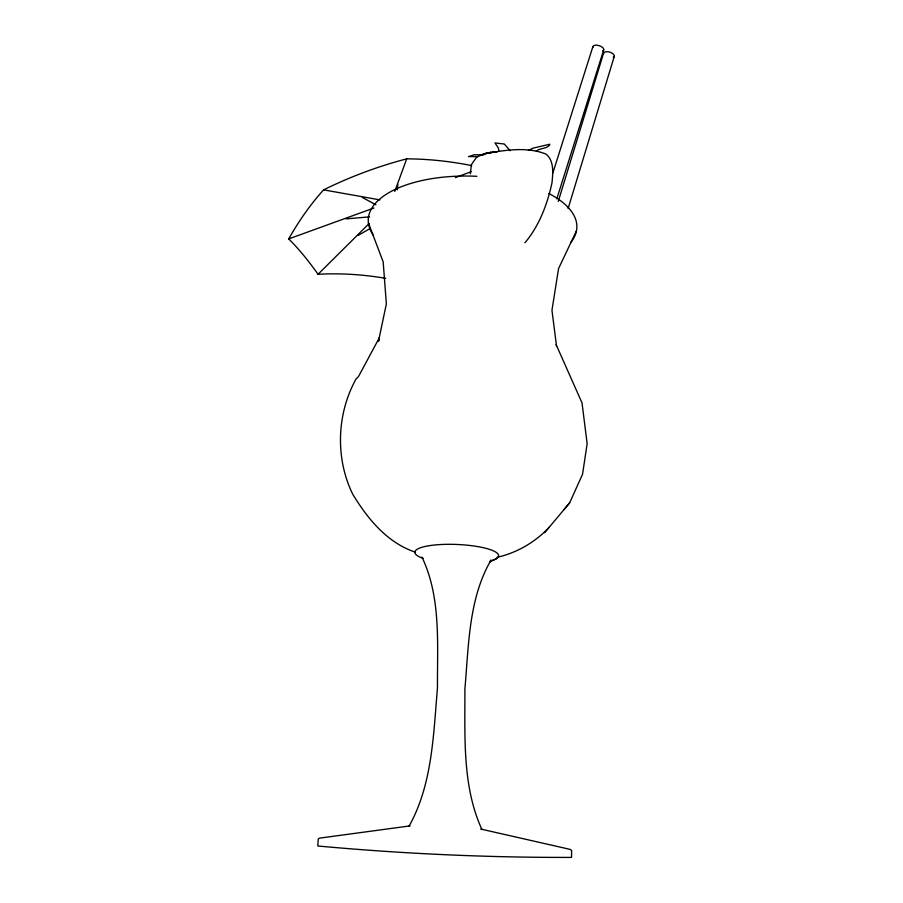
<?xml version="1.0" encoding="UTF-8"?>
<svg xmlns="http://www.w3.org/2000/svg" width="903" height="903" viewBox="0 0 903 903"><rect width="100%" height="100%" fill="white"/><g stroke="black" fill="none" stroke-linecap="round" stroke-linejoin="round"><path stroke-width="1.35" d="M470.339 173.907L471.366 164.707L476.66 157.088L486.017 153.149L497.237 151.659L486.412 153.318L480.452 155.124L490.916 152.336L486.412 153.318C505.827 150.09 527.487 146.534 546.18 154.165C554.34 161.129 552.896 173.128 552.015 182.666C547.444 204.101 539.396 225.321 525.298 242.365L524.778 242.67M397.23 189.856L397.862 184.325M378.583 340.849L386.36 303.916L383.177 261.881L368.435 223.007M378.549 341.379L379.384 337.677L358.593 376.382L356.008 379.057C336.729 413.834 335.171 458.058 352.599 493.975C367.431 518.559 387.184 542.827 415.346 552.151M568.111 208.559L614.288 56.313M558.246 201.471L603.475 53.458M556.812 198.818L603.746 49.733M552.929 172.812L592.853 46.719M394.769 191.425L406.7 158.849A429.162 324.775 53.1 0 1 471.727 165.599M563.732 509.924L569.658 502.824L582.548 474.278L587.142 443.712L582.029 402.919L556.101 344.551M576.486 230.807L558.573 268.541L551.959 310.282L556.564 346.391M497.09 557.298C516.877 552.918 535.535 541.958 549.205 527.262M544.633 532.736L569.658 502.824M406.7 158.849A428.349 403.517 -47.4 0 0 323.613 189.867A426.509 217.476 86.7 0 0 288.712 238.911A392.365 95.741 72.6 0 1 318.059 274.264L368.988 223.673M358.141 235.367L370.23 228.482M536.269 151.038C540.163 147.878 546.225 149.176 549.543 145.112L549.803 144.232L533.21 148.115L528.357 150.395M496.808 558.404L489.652 561.959L491.074 560.018C468.51 598.678 468.736 645.792 464.876 689.192C465.124 736.001 461.964 785.926 481.909 829.496L480.87 829.078L570.019 849.362L571.61 850.366L571.52 857.41C486.909 857.613 402.049 853.741 317.788 845.987L318.274 838.989L319.673 838.119L410.007 825.906L409.014 826.234C432.458 784.538 433.384 734.568 437.47 688.018C437.187 644.46 441.274 597.538 421.983 557.151M455.405 177.62L471.185 171.683M288.712 238.911L373.921 208.017M346.233 218.876L369.643 216.855M477.958 156.58L468.51 156.614L474.289 154.763L483.929 154.797M323.613 189.867L379.96 199.89M362.363 197.486L375.93 204.767M510.229 150.767L504.337 144.017L494.979 142.956L498.298 147.878L498.896 150.575M592.921 47.464A5.655 2.698 17 0 1 599.502 45.771A5.655 2.698 17 0 1 602.764 50.861M318.059 274.264A365.85 299.311 53.9 0 1 385.671 278.338M603.52 54.248A5.599 2.912 16.1 0 1 610.157 52.227A5.599 2.912 16.1 0 1 613.272 57.544M423.259 558.415A41.933 9.549 2.4 0 1 427.57 545.976A41.933 9.549 2.4 0 1 482.992 547.624A41.933 9.549 2.4 0 1 492.349 560.47M548.877 193.513A104.364 47.362 2.2 0 1 570.673 242.591M373.368 235.164A104.364 47.362 2.2 0 1 476.908 176.311"/></g></svg>
